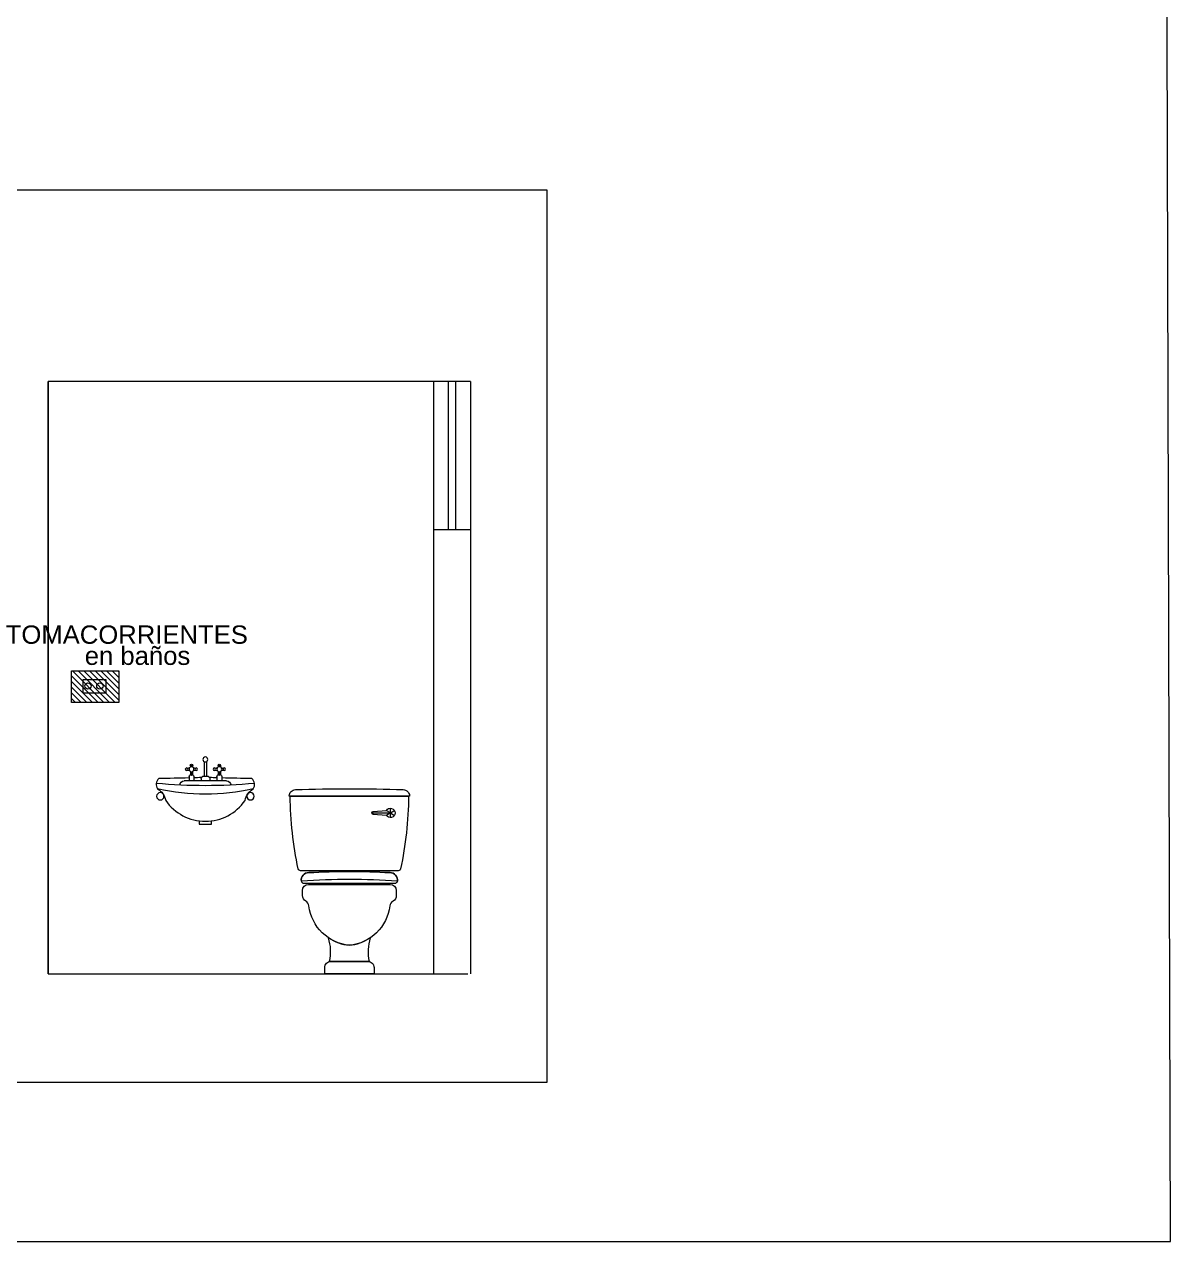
# Model space of a CAD drawing. Header units: inches. Extents: x 1693 to 10990, y 1878 to 5055.
# Drawn here: x 1950.83 to 1993.25, y 2248.8 to 2293.86 of the extents above; entities that cross this region are included whole.
import ezdxf

# ---------------------------------------------------------------- set-up
doc = ezdxf.new("R2010")
doc.units = ezdxf.units.IN
for name, color, linetype, lineweight in [('ARTEFACTOS', 113, 'Continuous', 15), ('IE-DIAGRAMA', 1, 'Continuous', 0), ('MUEBLES', 47, 'Continuous', 0)]:
    doc.layers.add(name, color=color, linetype=linetype, lineweight=lineweight)
doc.styles.add('REGULAR', font='swissl.ttf')

# ---------------------------------------------------------------- blocks, each defined once
blk = doc.blocks.new('INOD1')
for p, q in [((-0.1661, 0.6521), (-0.1803, 0.6608)), ((-0.1661, 0.6521), (-0.1803, 0.6434)), ((-0.1661, 0.6355), (-0.1661, 0.6687)), ((-0.1661, 0.6521), (-0.152, 0.6608)), ((-0.0941, 0.6521), (-0.1661, 0.6521)), ((-0.1661, 0.6521), (-0.152, 0.6434))]:
    blk.add_line(p, q)
for points in [[(0.2185, 0.7464, 0.01646), (-0.2185, 0.7464, 0.414214), (-0.2435, 0.7214), (-0.2435, 0.7197), (0.2435, 0.7197), (0.2435, 0.7214, 0.414214)], [(0.2396, 0.7197), (-0.2397, 0.7197, 0.04997), (-0.2076, 0.4251, 0.341679), (-0.1979, 0.4176), (0.1979, 0.4176, 0.340862), (0.2076, 0.4251, 0.050004)], [(-0.0965, 0.6582), (-0.1498, 0.6621, 3.54599), (-0.1498, 0.6421), (-0.0965, 0.646, 0.81158)], [(0.1648, 0.41, 0.029156), (-0.1648, 0.41, 0.4591), (-0.1945, 0.3755, -0.03404), (0.1945, 0.3756, 0.458575)], [(-0.1945, 0.3755, -0.4591), (-0.1648, 0.41, -0.029156), (0.1648, 0.41, -0.458575), (0.1945, 0.3756, -0.371201), (0.1846, 0.3671), (-0.1846, 0.367, -0.370761)], [(0.164, 0.2751, -0.252905), (0.177, 0.295, 0.274342), (0.19, 0.3169), (0.19, 0.3374, 0.414186), (0.165, 0.3624), (-0.165, 0.3624, 0.414166), (-0.19, 0.3374), (-0.19, 0.3169, 0.274349), (-0.177, 0.295, -0.252905), (-0.164, 0.2751, 0.35035), (0, 0.1155, 0.35035)], [(0.0846, 0.1459, -0.124461), (0, 0.1155, -0.124461), (-0.0846, 0.1459, -0.136691), (-0.0804, 0.0494, -0.054465), (-0.075, 0.05), (0.075, 0.05, -0.054465), (0.0804, 0.0494, -0.136691)], [(0.075, 0.05), (-0.075, 0.05, 0.414214), (-0.1, 0.025), (-0.1, 0), (0.1, 0), (0.1, 0.025, 0.414214)]]:
    blk.add_lwpolyline(points, format="xyb", close=True)
blk = doc.blocks.new('LV-ELEV')
at = {"color": 9}
for p, q in [((-0.0608, 0.8445), (-0.0608, 0.8381)), ((-0.0563, 0.8431), (-0.0563, 0.8392)), ((-0.0517, 0.8444), (-0.0517, 0.8381)), ((-0.0046, 0.86), (-0.0046, 0.8)), ((0.0046, 0.86), (0.0046, 0.8)), ((0.0517, 0.8444), (0.0517, 0.8381)), ((0.0562, 0.8431), (0.0562, 0.8392)), ((0.0608, 0.8445), (0.0608, 0.8381)), ((-0.0663, 0.7991), (-0.0663, 0.7821)), ((-0.0608, 0.8203), (-0.0608, 0.8062)), ((-0.0563, 0.8192), (-0.0563, 0.8041)), ((-0.0517, 0.8203), (-0.0517, 0.8062)), ((-0.0463, 0.7991), (-0.0463, 0.7821)), ((-0.0177, 0.7911), (-0.0177, 0.7821)), ((-0.0122, 0.8), (0.0122, 0.8)), ((0.0177, 0.7911), (0.0177, 0.7821)), ((0.0463, 0.7991), (0.0463, 0.7821)), ((0.0517, 0.8203), (0.0517, 0.8062)), ((0.0562, 0.8192), (0.0562, 0.8041)), ((0.0608, 0.8203), (0.0608, 0.8062)), ((0.0662, 0.7991), (0.0662, 0.7821))]:
    blk.add_line(p, q, dxfattribs=at)
blk.add_line((-0.0857, 0.7821), (0.0857, 0.7821))
blk.add_lwpolyline([(0.0662, 0.7939, 0.000947), (0.188, 0.791, -0.400525), (0.1938, 0.7498, 0.208594), (0.1608, 0.703, -0.52791), (-0.1608, 0.703, 0.208594), (-0.1938, 0.7498, -0.400525), (-0.188, 0.791, 0.000947), (-0.0663, 0.7939)], format="xyb")
blk.add_lwpolyline([(0.025, 0.6197), (0.025, 0.607), (-0.025, 0.607), (-0.025, 0.6197)])
for centre, radius in [((-0.0563, 0.8292), 0.01), ((0, 0.8689), 0.01), ((0.0562, 0.8292), 0.01), ((-0.0763, 0.8292), 0.005), ((-0.0363, 0.8292), 0.005), ((0.0363, 0.8292), 0.005), ((0.0763, 0.8292), 0.005)]:
    blk.add_circle(centre, radius, dxfattribs=at)
for centre in [(-0.1826, 0.7195), (0.1826, 0.7195)]:
    blk.add_circle(centre, 0.0149)
for centre, radius, start, end in [((-0.0563, 0.8446), 0.00501, 0, 180), ((-0.0563, 0.852), 0.00887, 235.5765, 304.4235), ((0.0562, 0.8446), 0.00501, 0, 180), ((0.0562, 0.852), 0.00887, 235.5765, 304.4235), ((-0.0702, 0.8411), 0.00839, 247.9093, 323.121), ((-0.0702, 0.8173), 0.00839, 36.879, 112.0907), ((-0.0563, 0.7991), 0.01, 117.1034, 180), ((-0.0563, 0.8103), 0.00615, 222.2247, 317.7753), ((-0.0563, 0.7991), 0.01, 0, 62.8966), ((-0.0423, 0.8411), 0.00839, 216.879, 292.0907), ((-0.0423, 0.8173), 0.00839, 67.9093, 143.121), ((-0.0077, 0.7911), 0.01, 117.1034, 180), ((0.0077, 0.7911), 0.01, 0, 62.8966), ((0.0423, 0.8411), 0.00839, 247.9093, 323.121), ((0.0423, 0.8173), 0.00839, 36.879, 112.0907), ((0.0562, 0.7991), 0.01, 117.1034, 180), ((0.0562, 0.8103), 0.00615, 222.2247, 317.7753), ((0.0562, 0.7991), 0.01, 0, 62.8966), ((0.0702, 0.8411), 0.00839, 216.879, 292.0907), ((0.0702, 0.8173), 0.00839, 67.9093, 143.121)]:
    blk.add_arc(centre, radius, start, end, dxfattribs=at)
for centre, radius, start, end in [((-0.9029, 32.9437), 32.1607, 271.5263, 271.57881), ((0.9029, 32.9437), 32.1607, 268.42119, 268.4737), ((0, 2.924), 2.1616, 264.7141, 275.2859), ((0, 1.6117), 0.8834, 257.3288, 282.6712), ((-0.0856, 0.7639), 0.0182, 90.2712, 177.1209), ((0.0856, 0.7639), 0.0182, 2.8791, 89.7288)]:
    blk.add_arc(centre, radius, start, end)

msp = doc.modelspace()

# ---------------------------------------------------------------- hatches: boundary and pattern name
at = {"layer": 'ARTEFACTOS', "ltscale": 0.015}
h = msp.add_hatch(dxfattribs=at)
h.set_pattern_fill('LINE', color=256, scale=0.046763, angle=135, style=0)
h.set_pattern_definition([(135, (3254.40102, 613.28232), (-0.104986434, -0.104986434), [])])
h.paths.add_polyline_path([(1954.321, 2269.929), (1954.321, 2268.765), (1952.574, 2268.765), (1952.574, 2269.929)])

# ---------------------------------------------------------------- linework, layer by layer
at = {"layer": 'ARTEFACTOS', "linetype": 'Continuous'}
for points in [[(1954.321, 2268.765), (1952.574, 2268.765), (1952.574, 2269.929), (1954.321, 2269.929)], [(1953.862, 2269.598), (1952.994, 2269.598), (1952.994, 2269.123), (1953.862, 2269.123)]]:
    msp.add_lwpolyline(points, close=True, dxfattribs=at)
for centre, radius in [((1953.183, 2269.372), 0.113), ((1953.624, 2269.372), 0.118)]:
    msp.add_circle(centre, radius, dxfattribs=at)
at = {"layer": 'IE-DIAGRAMA', "linetype": 'Continuous'}
for points in [[(1869.563, 2360.961), (1869.878, 2248.804), (1993.247, 2248.804), (1992.932, 2360.961)], [(1893.141, 2287.729), (1893.141, 2254.712), (1970.176, 2254.712), (1970.176, 2287.729)]]:
    msp.add_lwpolyline(points, close=True, dxfattribs=at)
at = {"layer": 'MUEBLES', "color": 0}
for p, q in [((1951.709, 2280.638), (1951.709, 2267.852)), ((1951.709, 2267.852), (1951.709, 2280.638)), ((1967.335, 2280.638), (1951.709, 2280.638)), ((1951.709, 2267.852), (1951.709, 2258.718)), ((1951.709, 2258.718), (1951.709, 2267.852)), ((1951.709, 2258.718), (1967.241, 2258.718))]:
    msp.add_line(p, q, dxfattribs=at)
at = {"layer": 'MUEBLES'}
msp.add_line((1951.709, 2258.718), (1953.541, 2258.718), dxfattribs=at)
at = {"layer": 'MUEBLES', "color": 0}
for points in [[(1965.965, 2280.638), (1965.965, 2275.158)], [(1966.513, 2280.638), (1966.513, 2275.158)], [(1966.787, 2280.638), (1966.787, 2275.158)], [(1967.335, 2280.638), (1967.335, 2275.158)], [(1967.335, 2275.158), (1965.965, 2275.158)], [(1965.965, 2275.158), (1965.965, 2258.718)], [(1967.335, 2275.158), (1967.335, 2258.718)]]:
    msp.add_lwpolyline(points, dxfattribs=at)

# ---------------------------------------------------------------- block references
at = {"layer": 'MUEBLES', "color": 40, "true_color": 0xf8d731, "xscale": -9.133442383082327, "yscale": 9.133442383082327, "zscale": 9.133442383082327}
for name, p in [('LV-ELEV', (1957.528, 2258.718)), ('INOD1', (1962.856, 2258.718))]:
    msp.add_blockref(name, p, dxfattribs=at)

# ---------------------------------------------------------------- texts
at = {"color": 40, "true_color": 0xf8d731, "style": 'REGULAR'}
for s, p in [('TOMACORRIENTES', (1950.139, 2270.934)), ('en baños', (1953.064, 2270.152))]:
    msp.add_text(s, height=0.6793, dxfattribs=at).set_placement(p)

doc.saveas('drawing.dxf')
